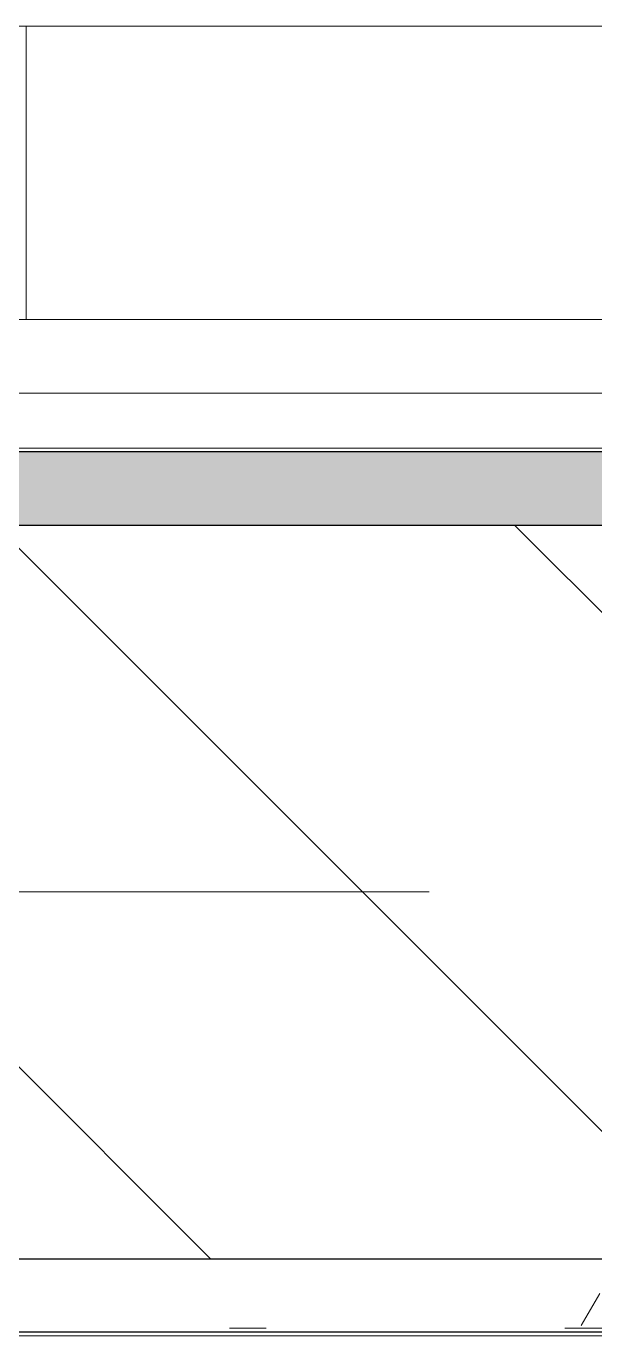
# Model space of a CAD drawing. Header units: millimetres. Extents: x 855 to 103073, y -1987 to 27400.
# Drawn here: x 33714.9 to 33869.9, y 7679 to 8036 of the extents above; entities that cross this region are included whole.
import ezdxf

# ---------------------------------------------------------------- set-up
doc = ezdxf.new("R2010")
doc.units = ezdxf.units.MM
doc.linetypes.add('Осевая', pattern=[3175, 635, -476.25, 1587.5, -476.25])
for name, color, linetype, lineweight, true_color in [('A-WALL-4', 7, 'Continuous', 25, 0x3c3c3c), ('A-WALL-FNSH-2', 7, 'Continuous', 13, 0x3c3c3c), ('I-FURN-13', 7, 'Continuous', 9, 0xf0f0f0)]:
    doc.layers.add(name, color=color, linetype=linetype, lineweight=lineweight, true_color=true_color)
doc.layers.add('I-WALL', color=7, linetype='Continuous', lineweight=9)
doc.layers.add('Оси-2', color=7, linetype='Осевая', lineweight=9)
pattern_1 = [(0, (22797.38, 0), (121.92, 30.48), [10.058, -81.382, 10.058, -81.382, -487.68]), (0, (22797.38, 0), (121.92, 30.48), [-182.88, 10.058, -172.822, 10.058, -81.382, -213.36]), (0, (22797.38, 0), (121.92, 30.48), [-457.2, 10.058, -50.902, 10.058, -142.342]), (120, (22843.1, 15.24), (-87.356454, 90.34582), [10.058, -81.382, 10.058, -81.382, -487.68]), (120, (22843.1, 15.24), (-87.356454, 90.34582), [-182.88, 10.058, -172.822, 10.058, -81.382, -213.36]), (120, (22843.1, 15.24), (-87.356454, 90.34582), [-457.2, 10.058, -50.902, 10.058, -142.342]), (240, (22858.34, 76.2), (-34.563546, -120.82582), [10.058, -81.382, 10.058, -81.382, -487.68]), (240, (22858.34, 76.2), (-34.563546, -120.82582), [-182.88, 10.058, -172.822, 10.058, -81.382, -213.36]), (240, (22858.34, 76.2), (-34.563546, -120.82582), [-457.2, 10.058, -50.902, 10.058, -142.342])]

# ---------------------------------------------------------------- blocks, each defined once
blk = doc.blocks.new('Бизиборд лего - бизиборд 1_21б-32328682-План разверток пом_ 1_02_ Этаж 1')
at = {"layer": 'I-FURN-13'}
for p, q in [((675, 100), (525, 100)), ((525, 100), (675, 100)), ((675, 100), (584.63, 100)), ((584.63, 100), (675, 100)), ((675, 20), (675, 100)), ((675, 100), (675, 20)), ((935, 100), (675, 100)), ((675, 100), (935, 100)), ((1000, 20), (500, 20)), ((670, 20), (675, 20)), ((675, 20), (670, 20)), ((675, 20), (710, 20)), ((710, 20), (675, 20)), ((675, 20), (710, 20)), ((710, 20), (712.93, 20)), ((710.34, 20), (710, 20)), ((710, 20), (730, 20)), ((710.34, 20), (710, 20)), ((710, 20), (730, 20)), ((712.93, 20), (710, 20)), ((710, 20), (730, 20)), ((730, 20), (710, 20)), ((710, 20), (730, 20)), ((730, 20), (710, 20)), ((710, 20), (730, 20)), ((730, 20), (710, 20)), ((710, 20), (730, 20)), ((730, 20), (710, 20)), ((710, 20), (730, 20)), ((730, 20), (710, 20)), ((710, 20), (730, 20)), ((730, 20), (710, 20)), ((710, 20), (730, 20)), ((730, 20), (710, 20)), ((710, 20), (730, 20)), ((730, 20), (710, 20)), ((710, 20), (730, 20)), ((730, 20), (710, 20)), ((710, 20), (730, 20)), ((730, 20), (710, 20)), ((710, 20), (730, 20)), ((730, 20), (710, 20)), ((710, 20), (720, 20)), ((730, 20), (710, 20)), ((710, 20), (728.66, 20)), ((725, 20), (710, 20)), ((710, 20), (727.07, 20)), ((730, 20), (710, 20)), ((710, 20), (730, 20)), ((730, 20), (710, 20)), ((710, 20), (730, 20)), ((730, 20), (710, 20)), ((710, 20), (730, 20)), ((710.34, 20), (710, 20)), ((710, 20), (715, 20)), ((711.34, 20), (710, 20)), ((710, 20), (730, 20)), ((730, 20), (710, 20)), ((710, 20), (730, 20)), ((730, 20), (710, 20)), ((710, 20), (730, 20)), ((730, 20), (710, 20)), ((710, 20), (730, 20)), ((730, 20), (710, 20)), ((710, 20), (729.66, 20)), ((712.93, 20), (710, 20)), ((710, 20), (711.34, 20)), ((715, 20), (710, 20)), ((711.34, 20), (710.34, 20)), ((711.34, 20), (710.34, 20)), ((711.34, 20), (710.34, 20)), ((711.34, 20), (715, 20)), ((715, 20), (711.34, 20)), ((711.34, 20), (715, 20)), ((712.93, 20), (711.34, 20)), ((712.93, 20), (711.34, 20)), ((712.93, 20), (711.34, 20)), ((720, 20), (711.34, 20)), ((711.34, 20), (729.66, 20)), ((712.93, 20), (715, 20)), ((715, 20), (712.93, 20)), ((715, 20), (712.93, 20)), ((729.66, 20), (712.93, 20)), ((715, 20), (712.93, 20)), ((715, 20), (712.93, 20)), ((715, 20), (717.41, 20)), ((717.41, 20), (715, 20)), ((730, 20), (715, 20)), ((717.41, 20), (715, 20)), ((715, 20), (725, 20)), ((717.41, 20), (715, 20)), ((725, 20), (715, 20)), ((715.14, 20), (720, 20)), ((720, 20), (715.14, 20)), ((715.14, 20), (720, 20)), ((717.41, 20), (722.59, 20)), ((720, 20), (717.41, 20)), ((720, 20), (717.41, 20)), ((720, 20), (717.41, 20)), ((727.07, 20), (720, 20)), ((720, 20), (730, 20)), ((722.59, 20), (720, 20)), ((728.66, 20), (720, 20)), ((727.07, 20), (720, 20)), ((720.17, 20), (725, 20)), ((725, 20), (720.17, 20)), ((720.17, 20), (725, 20)), ((722.59, 20), (730, 20)), ((725, 20), (722.59, 20)), ((727.07, 20), (725, 20)), ((727.07, 20), (725, 20)), ((725, 20), (730, 20)), ((730, 20), (725, 20)), ((725.2, 20), (728.66, 20)), ((728.66, 20), (725.2, 20)), ((725.2, 20), (728.66, 20)), ((728.66, 20), (727.07, 20)), ((728.66, 20), (727.07, 20)), ((727.07, 20), (728.66, 20)), ((728.66, 20), (727.07, 20)), ((729.66, 20), (727.07, 20)), ((729.66, 20), (728.66, 20)), ((728.66, 20), (730, 20)), ((730, 20), (728.66, 20)), ((728.66, 20), (730, 20)), ((729.66, 20), (728.66, 20)), ((730, 20), (728.66, 20)), ((730, 20), (729.66, 20)), ((730, 20), (729.66, 20)), ((730, 20), (729.66, 20)), ((729.66, 20), (730, 20)), ((730, 20), (729.66, 20)), ((729.66, 20), (730, 20)), ((730, 20), (770, 20)), ((770, 20), (730, 20)), ((730, 20), (770, 20)), ((770, 20), (770.34, 20)), ((790, 20), (770, 20)), ((770, 20), (770.34, 20)), ((770.34, 20), (770, 20)), ((770, 20), (775, 20)), ((770.34, 20), (770, 20)), ((770, 20), (780, 20)), ((790, 20), (770, 20)), ((770, 20), (790, 20)), ((790, 20), (770, 20)), ((770, 20), (790, 20)), ((790, 20), (770, 20)), ((770, 20), (790, 20)), ((790, 20), (770, 20)), ((770, 20), (790, 20)), ((777.41, 20), (770, 20)), ((770, 20), (790, 20)), ((790, 20), (770, 20)), ((770, 20), (775, 20)), ((788.66, 20), (770, 20)), ((770, 20), (790, 20)), ((790, 20), (770, 20)), ((770, 20), (790, 20)), ((790, 20), (770, 20)), ((770, 20), (771.34, 20)), ((790, 20), (770, 20)), ((770, 20), (785, 20)), ((771.34, 20), (770, 20)), ((770, 20), (780, 20)), ((780, 20), (770, 20)), ((770, 20), (790, 20)), ((777.41, 20), (770, 20)), ((770, 20), (790, 20)), ((790, 20), (770, 20)), ((770, 20), (790, 20)), ((785, 20), (770, 20)), ((770, 20), (772.93, 20)), ((787.07, 20), (770, 20)), ((770, 20), (790, 20)), ((790, 20), (770, 20)), ((770, 20), (771.34, 20)), ((771.34, 20), (770, 20)), ((770, 20), (790, 20)), ((790, 20), (770, 20)), ((770, 20), (790, 20)), ((790, 20), (770, 20)), ((770, 20), (790, 20)), ((790, 20), (770, 20)), ((770, 20), (790, 20)), ((790, 20), (770, 20)), ((770, 20), (771.34, 20)), ((790, 20), (770, 20)), ((770, 20), (775, 20)), ((790, 20), (770, 20)), ((770.34, 20), (771.34, 20)), ((770.34, 20), (771.34, 20)), ((782.59, 20), (770.34, 20)), ((771.34, 20), (770.34, 20)), ((771.34, 20), (775, 20)), ((775, 20), (771.34, 20)), ((771.34, 20), (775, 20)), ((771.34, 20), (777.41, 20)), ((771.34, 20), (772.93, 20)), ((772.93, 20), (771.34, 20)), ((771.34, 20), (772.93, 20)), ((790, 20), (771.34, 20)), ((771.34, 20), (780, 20)), ((772.93, 20), (771.34, 20)), ((771.34, 20), (777.41, 20)), ((772.93, 20), (775, 20)), ((787.07, 20), (772.93, 20)), ((772.93, 20), (775, 20)), ((772.93, 20), (790, 20)), ((782.59, 20), (772.93, 20)), ((775, 20), (777.41, 20)), ((775, 20), (777.41, 20)), ((775, 20), (777.41, 20)), ((775, 20), (777.41, 20)), ((775, 20), (790, 20)), ((775.5, 20), (780, 20)), ((780, 20), (775.5, 20)), ((775.5, 20), (780, 20)), ((777.41, 20), (790, 20)), ((777.41, 20), (785, 20)), ((777.41, 20), (780, 20)), ((790, 20), (777.41, 20)), ((777.41, 20), (790, 20)), ((777.41, 20), (780, 20)), ((790, 20), (777.41, 20)), ((777.41, 20), (790, 20)), ((780, 20), (782.59, 20)), ((780, 20), (790, 20)), ((780, 20), (790, 20)), ((780, 20), (790, 20)), ((790, 20), (780, 20)), ((780, 20), (782.59, 20)), ((780.53, 20), (785, 20)), ((785, 20), (780.53, 20)), ((780.53, 20), (785, 20)), ((789.66, 20), (782.59, 20)), ((782.59, 20), (785, 20)), ((782.59, 20), (788.66, 20)), ((788.66, 20), (782.59, 20)), ((785, 20), (788.66, 20)), ((785, 20), (787.07, 20)), ((785, 20), (790, 20)), ((787.07, 20), (785, 20)), ((785.56, 20), (788.66, 20)), ((788.66, 20), (785.56, 20)), ((785.56, 20), (788.66, 20)), ((787.07, 20), (788.66, 20)), ((788.66, 20), (787.07, 20)), ((790, 20), (787.07, 20)), ((790, 20), (787.07, 20)), ((788.66, 20), (789.66, 20)), ((788.66, 20), (790, 20)), ((789.66, 20), (788.66, 20)), ((790, 20), (788.66, 20)), ((788.66, 20), (790, 20)), ((789.66, 20), (788.66, 20)), ((789.66, 20), (790, 20)), ((790, 20), (789.66, 20)), ((790, 20), (789.66, 20)), ((790, 20), (789.66, 20)), ((790, 20), (830, 20)), ((830, 20), (790, 20)), ((790, 20), (830, 20)), ((830, 20), (850, 20)), ((831.34, 20), (830, 20)), ((830, 20), (849.66, 20)), ((830.34, 20), (830, 20)), ((830, 20), (830.34, 20)), ((847.07, 20), (830, 20)), ((830, 20), (831.34, 20)), ((845, 20), (830, 20)), ((830, 20), (850, 20)), ((850, 20), (830, 20)), ((830, 20), (850, 20)), ((850, 20), (830, 20)), ((830, 20), (850, 20)), ((850, 20), (830, 20)), ((830, 20), (850, 20)), ((850, 20), (830, 20)), ((830, 20), (850, 20)), ((831.34, 20), (830, 20)), ((830, 20), (850, 20)), ((850, 20), (830, 20)), ((830, 20), (850, 20)), ((850, 20), (830, 20)), ((830, 20), (850, 20)), ((850, 20), (830, 20)), ((830, 20), (840, 20)), ((850, 20), (830, 20)), ((830, 20), (837.41, 20)), ((850, 20), (830, 20)), ((830, 20), (850, 20)), ((850, 20), (830, 20)), ((830, 20), (850, 20)), ((850, 20), (830, 20)), ((830, 20), (850, 20)), ((850, 20), (830, 20)), ((830, 20), (835, 20)), ((850, 20), (830, 20)), ((830, 20), (850, 20)), ((850, 20), (830, 20)), ((830, 20), (850, 20)), ((850, 20), (830, 20)), ((830, 20), (850, 20)), ((837.41, 20), (830, 20)), ((830, 20), (850, 20)), ((850, 20), (830, 20)), ((830, 20), (850, 20)), ((850, 20), (830, 20)), ((830, 20), (831.34, 20)), ((831.34, 20), (830, 20)), ((500, 0), (1000, 0)), ((710, 0), (670, 0)), ((670, 0), (710, 0)), ((710, 0), (670, 0)), ((710.04, 0), (710, 0)), ((710, 0), (710.04, 0)), ((710.04, 0), (710, 0)), ((710, 0), (710.04, 0)), ((710.04, 0), (710, 0)), ((710, 0), (710.04, 0)), ((710.04, 0), (710, 0)), ((710, 0), (710.04, 0)), ((710.04, 0), (710, 0)), ((710, 0), (710.04, 0)), ((710.04, 0), (710, 0)), ((710, 0), (710.04, 0)), ((710.04, 0), (710, 0)), ((710, 0), (710.04, 0)), ((710.04, 0), (710, 0)), ((710, 0), (710.04, 0)), ((710.04, 0), (710, 0)), ((710, 0), (710.04, 0)), ((710.04, 0), (710, 0)), ((710, 0), (710.04, 0)), ((710.04, 0), (710, 0)), ((710, 0), (710.04, 0)), ((710.04, 0), (710, 0)), ((710, 0), (710.04, 0)), ((710.04, 0), (710, 0)), ((710, 0), (710.04, 0)), ((710.04, 0), (710, 0)), ((710, 0), (710.04, 0)), ((710.04, 0), (710, 0)), ((710, 0), (710.04, 0)), ((710.04, 0), (710, 0)), ((710, 0), (710.04, 0)), ((710.04, 0), (710, 0)), ((710, 0), (710.04, 0)), ((710.04, 0), (710, 0)), ((710, 0), (710.04, 0)), ((710.04, 0), (710, 0)), ((710, 0), (710.04, 0)), ((710.04, 0), (710, 0)), ((710, 0), (710.04, 0)), ((710.04, 0), (710, 0)), ((710, 0), (710.04, 0)), ((710.04, 0), (710, 0)), ((710, 0), (710.04, 0)), ((710.04, 0), (710, 0)), ((710, 0), (710.04, 0)), ((710.04, 0), (710, 0)), ((710, 0), (710.04, 0)), ((710.04, 0), (710, 0)), ((710, 0), (710.04, 0)), ((710.04, 0), (710, 0)), ((710, 0), (710.04, 0)), ((730, 0), (710, 0)), ((710, 0), (730, 0)), ((710.34, 0), (710.04, 0)), ((710.04, 0), (711.34, 0)), ((730, 0), (710.04, 0)), ((710.04, 0), (715, 0)), ((715, 0), (710.04, 0)), ((710.04, 0), (730, 0)), ((725, 0), (710.04, 0)), ((710.04, 0), (730, 0)), ((730, 0), (710.04, 0)), ((710.04, 0), (730, 0)), ((730, 0), (710.04, 0)), ((710.04, 0), (730, 0)), ((730, 0), (710.04, 0)), ((710.04, 0), (730, 0)), ((715, 0), (710.04, 0)), ((710.04, 0), (722.59, 0)), ((730, 0), (710.04, 0)), ((710.04, 0), (710.34, 0)), ((722.59, 0), (710.04, 0)), ((710.04, 0), (730, 0)), ((730, 0), (710.04, 0)), ((710.04, 0), (730, 0)), ((730, 0), (710.04, 0)), ((710.04, 0), (730, 0)), ((730, 0), (710.04, 0)), ((710.04, 0), (730, 0)), ((730, 0), (710.04, 0)), ((710.04, 0), (730, 0)), ((730, 0), (710.04, 0)), ((710.04, 0), (730, 0)), ((730, 0), (710.04, 0)), ((710.04, 0), (730, 0)), ((730, 0), (710.04, 0)), ((710.04, 0), (730, 0)), ((730, 0), (710.04, 0)), ((710.04, 0), (730, 0)), ((730, 0), (710.04, 0)), ((710.04, 0), (711.34, 0)), ((710.34, 0), (710.04, 0)), ((710.04, 0), (710.34, 0)), ((730, 0), (710.04, 0)), ((710.04, 0), (730, 0)), ((730, 0), (710.04, 0)), ((710.04, 0), (730, 0)), ((730, 0), (710.04, 0)), ((710.04, 0), (730, 0)), ((730, 0), (710.04, 0)), ((710.04, 0), (730, 0)), ((730, 0), (710.04, 0)), ((710.04, 0), (730, 0)), ((730, 0), (710.04, 0)), ((710.04, 0), (730, 0)), ((727.07, 0), (710.34, 0)), ((710.34, 0), (711.34, 0)), ((730, 0), (710.34, 0)), ((710.34, 0), (711.34, 0)), ((715, 0), (711.34, 0)), ((711.34, 0), (715, 0)), ((715, 0), (711.34, 0)), ((711.34, 0), (725, 0)), ((711.34, 0), (715, 0)), ((711.34, 0), (722.59, 0)), ((711.34, 0), (712.93, 0)), ((712.93, 0), (715, 0)), ((715, 0), (730, 0)), ((730, 0), (715, 0)), ((728.66, 0), (715, 0)), ((715, 0), (717.41, 0)), ((715, 0), (717.41, 0)), ((720, 0), (715.14, 0)), ((715.14, 0), (720, 0)), ((720, 0), (715.14, 0)), ((717.41, 0), (722.59, 0)), ((717.41, 0), (720, 0)), ((720, 0), (725, 0)), ((725, 0), (720.17, 0)), ((720.17, 0), (725, 0)), ((725, 0), (720.17, 0)), ((722.59, 0), (730, 0)), ((722.59, 0), (725, 0)), ((730, 0), (722.59, 0)), ((722.59, 0), (725, 0)), ((725, 0), (729.66, 0)), ((730, 0), (725, 0)), ((725, 0), (727.07, 0)), ((725, 0), (730, 0)), ((725, 0), (727.07, 0)), ((728.66, 0), (725.2, 0)), ((725.2, 0), (728.66, 0)), ((728.66, 0), (725.2, 0)), ((730, 0), (727.07, 0)), ((727.07, 0), (728.66, 0)), ((727.07, 0), (728.66, 0)), ((730, 0), (728.66, 0)), ((728.66, 0), (729.66, 0)), ((728.66, 0), (730, 0)), ((729.66, 0), (730, 0)), ((729.66, 0), (730, 0)), ((770, 0), (730, 0)), ((730, 0), (770, 0)), ((770, 0), (730, 0)), ((770.34, 0), (770, 0)), ((770, 0), (770.34, 0)), ((770.34, 0), (770, 0)), ((770, 0), (770.34, 0)), ((770.34, 0), (770, 0)), ((770, 0), (770.34, 0)), ((770.34, 0), (770, 0)), ((770, 0), (770.34, 0)), ((770.34, 0), (770, 0)), ((770, 0), (770.34, 0)), ((770.34, 0), (770, 0)), ((770, 0), (770.34, 0)), ((770.34, 0), (770, 0)), ((770, 0), (770.34, 0)), ((770.34, 0), (770, 0)), ((770, 0), (770.34, 0)), ((770.34, 0), (770, 0)), ((770, 0), (770.34, 0)), ((770.34, 0), (770, 0)), ((770, 0), (770.34, 0)), ((770.34, 0), (770, 0)), ((770, 0), (770.34, 0)), ((770.34, 0), (770, 0)), ((770, 0), (770.34, 0)), ((770.34, 0), (770, 0)), ((770, 0), (770.34, 0)), ((770.34, 0), (770, 0)), ((770, 0), (770.34, 0)), ((770.34, 0), (770, 0)), ((770, 0), (770.34, 0)), ((770.34, 0), (770, 0)), ((770, 0), (770.34, 0)), ((770.34, 0), (770, 0)), ((770, 0), (770.34, 0)), ((770.34, 0), (770, 0)), ((770, 0), (770.34, 0)), ((770.34, 0), (770, 0)), ((770, 0), (770.34, 0)), ((770.34, 0), (770, 0)), ((770, 0), (770.34, 0)), ((770.34, 0), (770, 0)), ((770, 0), (770.34, 0)), ((770.34, 0), (770, 0)), ((770, 0), (770.34, 0)), ((770.34, 0), (770, 0)), ((770, 0), (770.34, 0)), ((770.34, 0), (770, 0)), ((770, 0), (770.34, 0)), ((770.34, 0), (770, 0)), ((770, 0), (770.34, 0)), ((770.34, 0), (770, 0)), ((770, 0), (770.34, 0)), ((790, 0), (770, 0)), ((770, 0), (790, 0)), ((770.43, 0), (770.34, 0)), ((770.34, 0), (770.43, 0)), ((770.43, 0), (770.34, 0)), ((770.34, 0), (770.43, 0)), ((770.43, 0), (770.34, 0)), ((770.34, 0), (770.43, 0)), ((770.43, 0), (770.34, 0)), ((770.34, 0), (770.43, 0)), ((770.43, 0), (770.34, 0)), ((770.34, 0), (770.43, 0)), ((770.43, 0), (770.34, 0)), ((770.34, 0), (770.43, 0)), ((770.43, 0), (770.34, 0)), ((770.34, 0), (770.43, 0)), ((770.43, 0), (770.34, 0)), ((770.34, 0), (770.43, 0)), ((770.43, 0), (770.34, 0)), ((770.34, 0), (770.43, 0)), ((770.43, 0), (770.34, 0)), ((770.34, 0), (770.43, 0)), ((770.43, 0), (770.34, 0)), ((770.34, 0), (770.43, 0)), ((770.43, 0), (770.34, 0)), ((770.34, 0), (770.43, 0)), ((770.43, 0), (770.34, 0)), ((770.34, 0), (770.43, 0)), ((770.43, 0), (770.34, 0)), ((770.34, 0), (770.43, 0)), ((770.43, 0), (770.34, 0)), ((770.34, 0), (770.43, 0)), ((770.43, 0), (770.34, 0)), ((770.34, 0), (770.43, 0)), ((770.43, 0), (770.34, 0)), ((770.34, 0), (770.43, 0)), ((770.43, 0), (770.34, 0)), ((770.34, 0), (770.43, 0)), ((770.43, 0), (770.34, 0)), ((770.34, 0), (770.43, 0)), ((770.43, 0), (770.34, 0)), ((770.34, 0), (770.43, 0)), ((770.43, 0), (770.34, 0)), ((770.34, 0), (770.43, 0)), ((770.43, 0), (770.34, 0)), ((770.34, 0), (770.43, 0)), ((770.43, 0), (770.34, 0)), ((770.34, 0), (770.43, 0)), ((770.43, 0), (770.34, 0)), ((770.34, 0), (770.43, 0)), ((770.43, 0), (770.34, 0)), ((770.34, 0), (770.43, 0)), ((770.43, 0), (770.34, 0)), ((770.34, 0), (770.43, 0)), ((771.34, 0), (770.43, 0)), ((770.43, 0), (771.34, 0)), ((780, 0), (770.43, 0)), ((770.43, 0), (780, 0)), ((788.66, 0), (770.43, 0)), ((770.43, 0), (771.34, 0)), ((790, 0), (770.43, 0)), ((770.43, 0), (790, 0)), ((790, 0), (770.43, 0)), ((770.43, 0), (790, 0)), ((790, 0), (770.43, 0)), ((770.43, 0), (790, 0)), ((790, 0), (770.43, 0)), ((770.43, 0), (790, 0)), ((790, 0), (770.43, 0)), ((770.43, 0), (771.34, 0)), ((771.34, 0), (770.43, 0)), ((770.43, 0), (771.34, 0)), ((790, 0), (770.43, 0)), ((770.43, 0), (790, 0)), ((790, 0), (770.43, 0)), ((770.43, 0), (790, 0)), ((790, 0), (770.43, 0)), ((770.43, 0), (790, 0)), ((790, 0), (770.43, 0)), ((770.43, 0), (790, 0)), ((790, 0), (770.43, 0)), ((770.43, 0), (790, 0)), ((790, 0), (770.43, 0)), ((770.43, 0), (790, 0)), ((790, 0), (770.43, 0)), ((770.43, 0), (790, 0)), ((790, 0), (770.43, 0)), ((770.43, 0), (790, 0)), ((790, 0), (770.43, 0)), ((770.43, 0), (790, 0)), ((790, 0), (770.43, 0)), ((770.43, 0), (790, 0)), ((771.34, 0), (770.43, 0)), ((770.43, 0), (772.93, 0)), ((790, 0), (770.43, 0)), ((770.43, 0), (790, 0)), ((790, 0), (770.43, 0)), ((770.43, 0), (790, 0)), ((790, 0), (770.43, 0)), ((770.43, 0), (790, 0)), ((790, 0), (770.43, 0)), ((770.43, 0), (790, 0)), ((790, 0), (770.43, 0)), ((770.43, 0), (785, 0)), ((790, 0), (770.43, 0)), ((770.43, 0), (790, 0)), ((775, 0), (771.34, 0)), ((771.34, 0), (775, 0)), ((775, 0), (771.34, 0)), ((772.93, 0), (771.34, 0)), ((771.34, 0), (772.93, 0)), ((771.34, 0), (772.93, 0)), ((771.34, 0), (775, 0)), ((772.93, 0), (771.34, 0)), ((771.34, 0), (780, 0)), ((772.93, 0), (771.34, 0)), ((785, 0), (772.93, 0)), ((772.93, 0), (777.41, 0)), ((772.93, 0), (782.59, 0)), ((775, 0), (772.93, 0)), ((775, 0), (772.93, 0)), ((772.93, 0), (775, 0)), ((775, 0), (777.41, 0)), ((777.41, 0), (775, 0)), ((777.41, 0), (775, 0)), ((775, 0), (777.41, 0)), ((780, 0), (775.5, 0)), ((775.5, 0), (780, 0)), ((780, 0), (775.5, 0)), ((777.41, 0), (785, 0)), ((777.41, 0), (790, 0)), ((780, 0), (777.41, 0)), ((780, 0), (777.41, 0)), ((777.41, 0), (780, 0)), ((790, 0), (780, 0)), ((780, 0), (790, 0)), ((782.59, 0), (780, 0)), ((780, 0), (787.07, 0)), ((782.59, 0), (780, 0)), ((780, 0), (790, 0)), ((785, 0), (780.53, 0)), ((780.53, 0), (785, 0)), ((785, 0), (780.53, 0)), ((782.59, 0), (789.66, 0)), ((785, 0), (782.59, 0)), ((785, 0), (782.59, 0)), ((790, 0), (785, 0)), ((785, 0), (788.66, 0)), ((788.66, 0), (785, 0)), ((787.07, 0), (785, 0)), ((785, 0), (787.07, 0)), ((788.66, 0), (785.56, 0)), ((785.56, 0), (788.66, 0)), ((788.66, 0), (785.56, 0)), ((787.07, 0), (790, 0)), ((788.66, 0), (787.07, 0)), ((787.07, 0), (788.66, 0)), ((788.66, 0), (789.66, 0)), ((790, 0), (788.66, 0)), ((789.66, 0), (788.66, 0)), ((789.66, 0), (788.66, 0)), ((788.66, 0), (789.66, 0)), ((789.66, 0), (790, 0)), ((789.66, 0), (790, 0)), ((790, 0), (789.66, 0)), ((790, 0), (789.66, 0)), ((789.66, 0), (790, 0)), ((830, 0), (790, 0)), ((790, 0), (830, 0)), ((830, 0), (790, 0)), ((830.34, 0), (830, 0)), ((830, 0), (847.07, 0)), ((831.34, 0), (830, 0)), ((830, 0), (845, 0)), ((830.34, 0), (830, 0)), ((830, 0), (830.34, 0)), ((850, 0), (830, 0)), ((830, 0), (850, 0)), ((850, 0), (830, 0)), ((830, 0), (850, 0)), ((850, 0), (830, 0)), ((830, 0), (850, 0)), ((850, 0), (830, 0)), ((830, 0), (850, 0)), ((850, 0), (830, 0)), ((830, 0), (837.41, 0)), ((845, 0), (830, 0)), ((830, 0), (850, 0)), ((850, 0), (830, 0)), ((830, 0), (850, 0)), ((850, 0), (830, 0)), ((830, 0), (850, 0)), ((850, 0), (830, 0)), ((830, 0), (850, 0)), ((850, 0), (830, 0)), ((830, 0), (850, 0)), ((840, 0), (830, 0)), ((830, 0), (850, 0)), ((850, 0), (830, 0)), ((830, 0), (850, 0)), ((850, 0), (830, 0)), ((830, 0), (850, 0)), ((850, 0), (830, 0)), ((830, 0), (850, 0)), ((849.66, 0), (830, 0)), ((830, 0), (832.93, 0)), ((850, 0), (830, 0)), ((830, 0), (850, 0)), ((850, 0), (830, 0)), ((830, 0), (850, 0)), ((850, 0), (830, 0)), ((830, 0), (850, 0)), ((830.34, 0), (830, 0)), ((830, 0), (830.34, 0)), ((850, 0), (830, 0)), ((830, 0), (850, 0)), ((850, 0), (830, 0)), ((830, 0), (850, 0))]:
    blk.add_line(p, q, dxfattribs=at)

msp = doc.modelspace()

# ---------------------------------------------------------------- hatches: boundary and pattern name
at = {"layer": 'I-WALL'}
h = msp.add_hatch(dxfattribs=at)
h.set_pattern_fill('FP_44', color=256, style=0, pattern_type=2)
h.set_pattern_definition(pattern_1)
h.paths.add_polyline_path([(35334.31, 7900), (35557.38, 7900), (35557.38, 7920), (30457.38, 7920), (30457.38, 7900), (34690.53, 7900)])
h = msp.add_hatch(dxfattribs=at)
h.set_pattern_fill('FP_24', color=256, style=0, pattern_type=2)
h.set_pattern_definition([(135, (22797.38, 0), (-70.7107, -70.7107), [])])
h.paths.add_polyline_path([(32115.38, 7700), (35057.38, 7700), (35057.38, 7900), (31057.38, 7900), (31057.38, 7700), (31954.43, 7700)])
h = msp.add_hatch(dxfattribs=at)
h.set_pattern_fill('FP_44', color=256, style=0, pattern_type=2)
h.set_pattern_definition(pattern_1)
h.paths.add_polyline_path([(34257.38, 7680), (34277.38, 7680), (34277.38, 7700), (31537.38, 7700), (31537.38, 7680), (34256.38, 7680)])

# ---------------------------------------------------------------- linework, layer by layer
at = {"layer": 'A-WALL-4'}
for p, q in [((35557.38, 7920), (30457.38, 7920)), ((30457.38, 7900), (35622.38, 7900)), ((31537.38, 7700), (34277.38, 7700)), ((34257.38, 7680), (31557.38, 7680))]:
    msp.add_line(p, q, dxfattribs=at)
at = {"layer": 'A-WALL-FNSH-2'}
for p, q in [((30457.38, 7921), (35622.38, 7921)), ((31558.38, 7679), (34256.38, 7679))]:
    msp.add_line(p, q, dxfattribs=at)
at = {"layer": 'Оси-2'}
msp.add_line((23664.71, 7800), (40527.38, 7800), dxfattribs=at)

# ---------------------------------------------------------------- block references
at = {"layer": 'I-FURN-13'}
msp.add_blockref('Бизиборд лего - бизиборд 1_21б-32328682-План разверток пом_ 1_02_ Этаж 1', (33039.88, 7936), dxfattribs=at)

doc.saveas('drawing.dxf')
